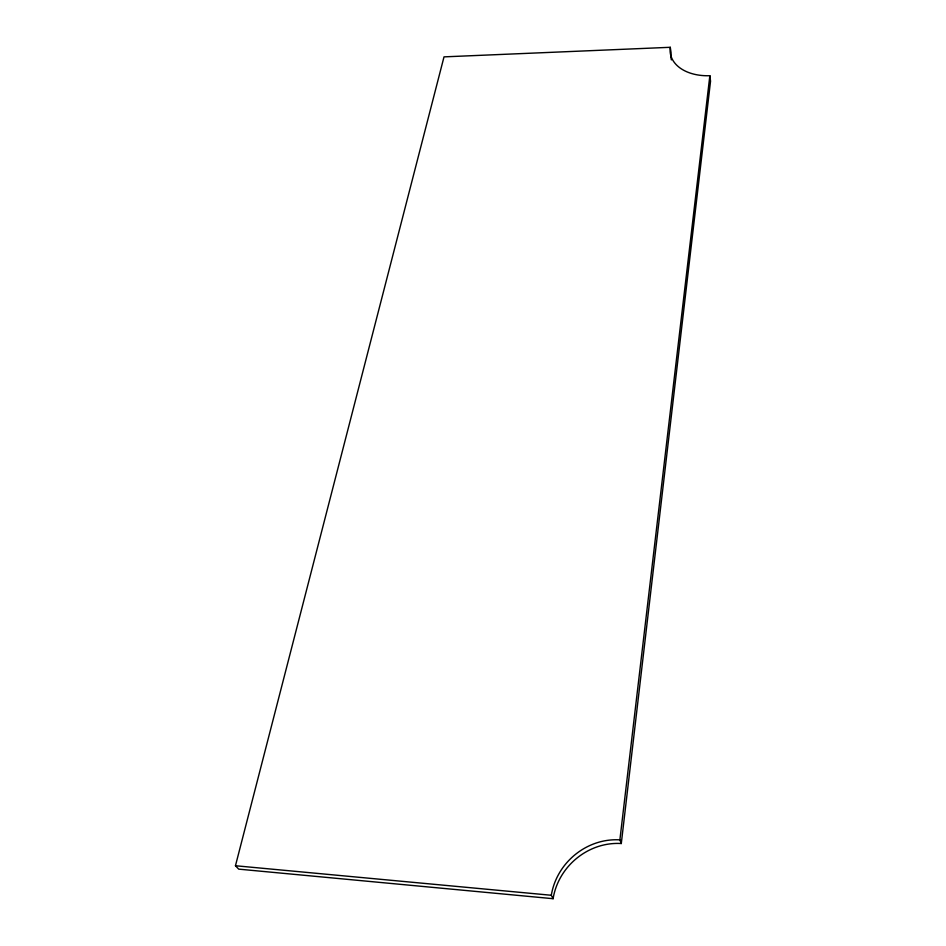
<?xml version="1.0" encoding="UTF-8"?>
<svg xmlns="http://www.w3.org/2000/svg" width="946" height="946" viewBox="0 0 946 946"><rect width="100%" height="100%" fill="white"/><g stroke="black" fill="none" stroke-linecap="round" stroke-linejoin="round"><path stroke-width="1.42" d="M621.286 843.525L619.89 839.859L709.855 75.704A43.954 29.267 -10 0 1 670.276 47.3L444.017 56.866L235.459 865.744L238.711 869.138L553.103 898.7C558.365 866.264 588.329 841.55 621.286 843.525L710.541 81.155L709.855 75.704M553.103 898.7L551.317 895.271C556.638 862.693 586.768 837.896 619.89 839.859M235.459 865.744L551.317 895.271M670.276 47.3L671.081 52.74A43.788 29.255 -10 0 0 671.364 59.905"/></g></svg>
